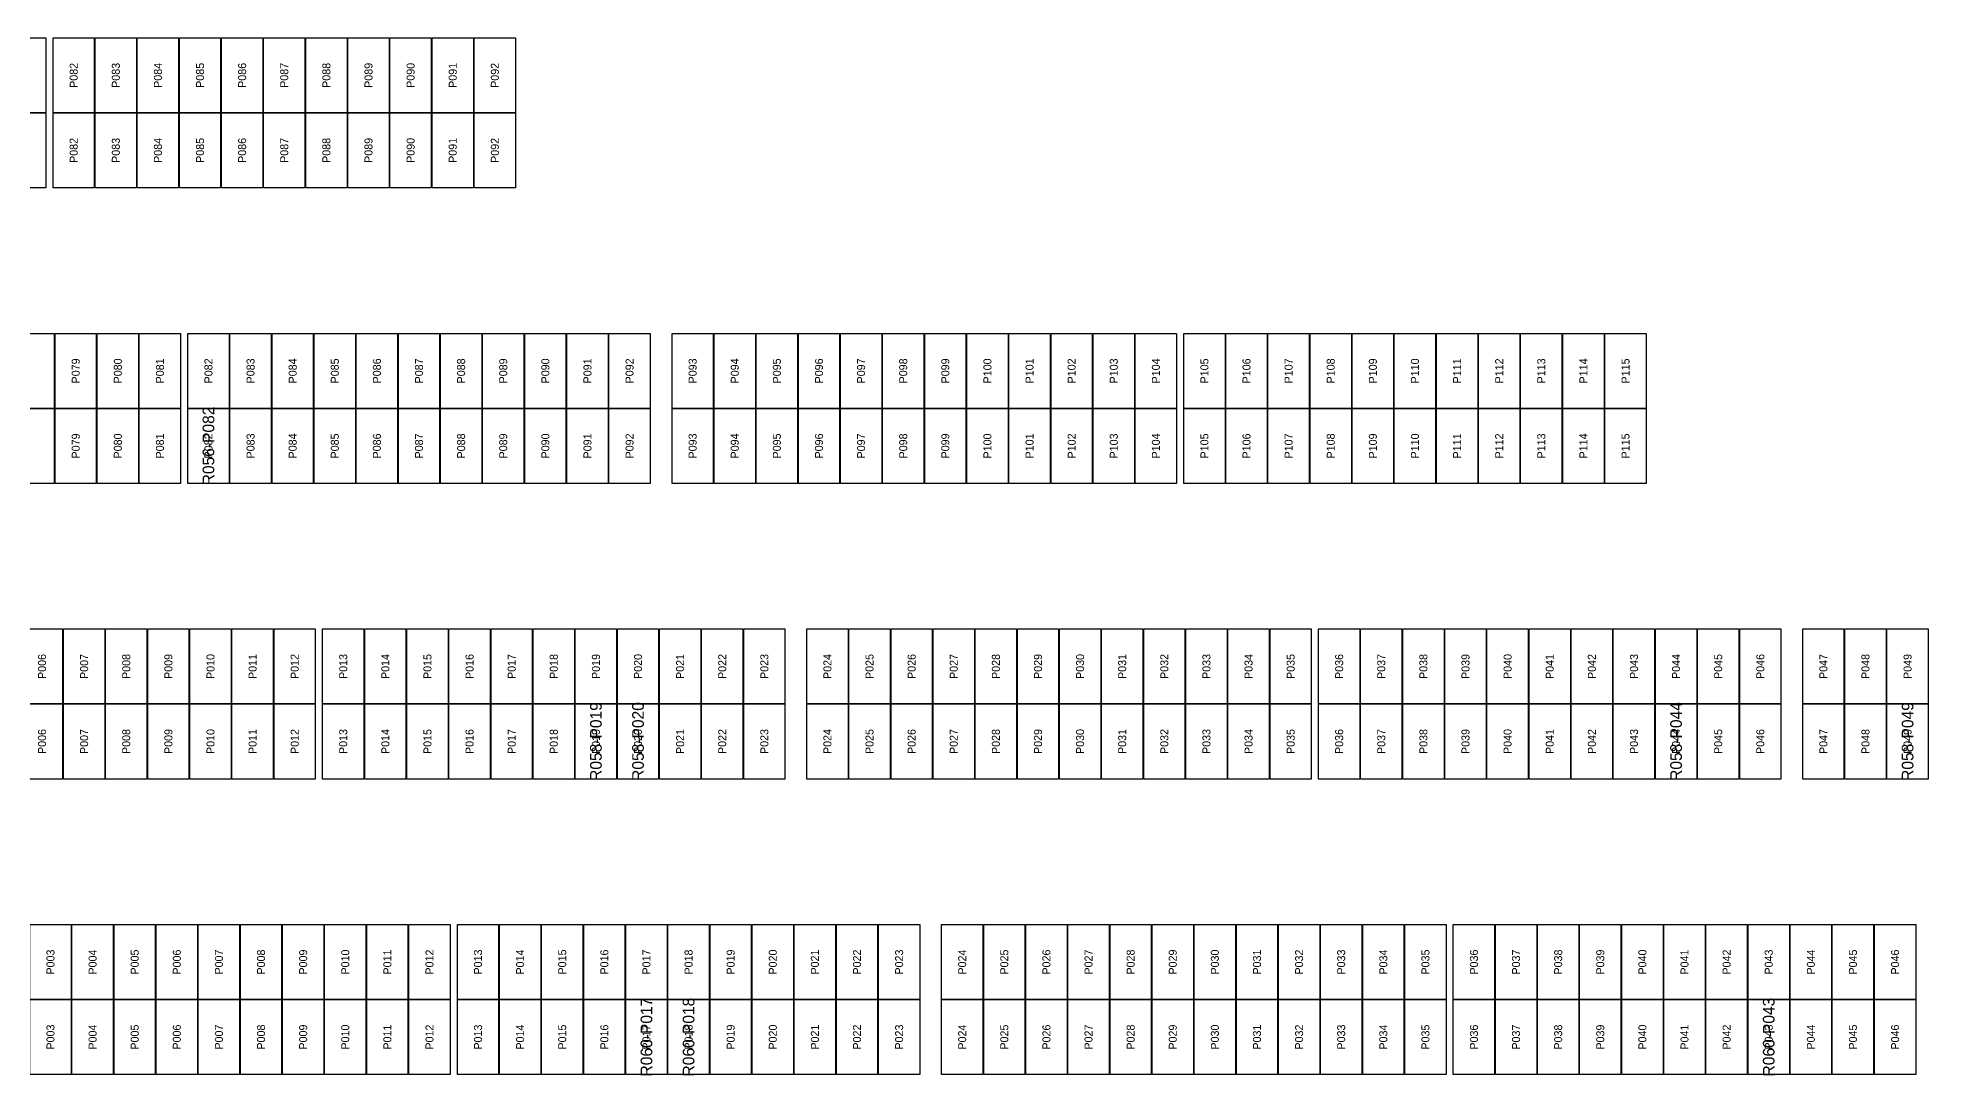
# Model space of a CAD drawing. Extents: x 296295 to 296770, y 651564 to 652121.
# Drawn here: x 296568.3 to 296620.3, y 651881 to 651909.5 of the extents above; entities that cross this region are included whole.
import ezdxf
from ezdxf.enums import TextEntityAlignment as Align

# ---------------------------------------------------------------- set-up
doc = ezdxf.new("R2010")
doc.units = 0

msp = doc.modelspace()

# ---------------------------------------------------------------- linework, layer by layer
at = {"layer": 'DEFECTIVE_PANELS'}
for points in [[(296572.447, 651899.346), (296573.581, 651899.346), (296573.581, 651897.283), (296572.447, 651897.283)], [(296583.101, 651891.22), (296584.235, 651891.22), (296584.235, 651889.157), (296583.101, 651889.157)], [(296584.259, 651891.22), (296585.393, 651891.22), (296585.393, 651889.157), (296584.259, 651889.157)], [(296612.803, 651891.22), (296613.937, 651891.22), (296613.937, 651889.157), (296612.803, 651889.157)], [(296619.169, 651891.22), (296620.303, 651891.22), (296620.303, 651889.157), (296619.169, 651889.157)], [(296584.491, 651883.094), (296585.625, 651883.094), (296585.625, 651881.031), (296584.491, 651881.031)], [(296585.649, 651883.094), (296586.783, 651883.094), (296586.783, 651881.031), (296585.649, 651881.031)], [(296615.351, 651883.094), (296616.485, 651883.094), (296616.485, 651881.031), (296615.351, 651881.031)]]:
    msp.add_lwpolyline(points, close=True, dxfattribs=at)
at = {"layer": 'PANELS_MASTER'}
for points in [[(296567.408, 651909.535), (296568.542, 651909.535), (296568.542, 651907.472), (296567.408, 651907.472)], [(296568.742, 651909.535), (296569.876, 651909.535), (296569.876, 651907.472), (296568.742, 651907.472)], [(296569.9, 651909.535), (296571.034, 651909.535), (296571.034, 651907.472), (296569.9, 651907.472)], [(296571.058, 651909.535), (296572.192, 651909.535), (296572.192, 651907.472), (296571.058, 651907.472)], [(296572.216, 651909.535), (296573.35, 651909.535), (296573.35, 651907.472), (296572.216, 651907.472)], [(296573.374, 651909.535), (296574.508, 651909.535), (296574.508, 651907.472), (296573.374, 651907.472)], [(296574.532, 651909.535), (296575.666, 651909.535), (296575.666, 651907.472), (296574.532, 651907.472)], [(296575.69, 651909.535), (296576.824, 651909.535), (296576.824, 651907.472), (296575.69, 651907.472)], [(296576.848, 651909.535), (296577.982, 651909.535), (296577.982, 651907.472), (296576.848, 651907.472)], [(296578.006, 651909.535), (296579.14, 651909.535), (296579.14, 651907.472), (296578.006, 651907.472)], [(296579.164, 651909.535), (296580.298, 651909.535), (296580.298, 651907.472), (296579.164, 651907.472)], [(296580.322, 651909.535), (296581.456, 651909.535), (296581.456, 651907.472), (296580.322, 651907.472)], [(296567.408, 651907.472), (296568.542, 651907.472), (296568.542, 651905.409), (296567.408, 651905.409)], [(296568.742, 651907.472), (296569.876, 651907.472), (296569.876, 651905.409), (296568.742, 651905.409)], [(296569.9, 651907.472), (296571.034, 651907.472), (296571.034, 651905.409), (296569.9, 651905.409)], [(296571.058, 651907.472), (296572.192, 651907.472), (296572.192, 651905.409), (296571.058, 651905.409)], [(296572.216, 651907.472), (296573.35, 651907.472), (296573.35, 651905.409), (296572.216, 651905.409)], [(296573.374, 651907.472), (296574.508, 651907.472), (296574.508, 651905.409), (296573.374, 651905.409)], [(296574.532, 651907.472), (296575.666, 651907.472), (296575.666, 651905.409), (296574.532, 651905.409)], [(296575.69, 651907.472), (296576.824, 651907.472), (296576.824, 651905.409), (296575.69, 651905.409)], [(296576.848, 651907.472), (296577.982, 651907.472), (296577.982, 651905.409), (296576.848, 651905.409)], [(296578.006, 651907.472), (296579.14, 651907.472), (296579.14, 651905.409), (296578.006, 651905.409)], [(296579.164, 651907.472), (296580.298, 651907.472), (296580.298, 651905.409), (296579.164, 651905.409)], [(296580.322, 651907.472), (296581.456, 651907.472), (296581.456, 651905.409), (296580.322, 651905.409)], [(296567.639, 651901.409), (296568.773, 651901.409), (296568.773, 651899.346), (296567.639, 651899.346)], [(296568.797, 651901.409), (296569.931, 651901.409), (296569.931, 651899.346), (296568.797, 651899.346)], [(296569.955, 651901.409), (296571.089, 651901.409), (296571.089, 651899.346), (296569.955, 651899.346)], [(296571.113, 651901.409), (296572.247, 651901.409), (296572.247, 651899.346), (296571.113, 651899.346)], [(296572.447, 651901.409), (296573.581, 651901.409), (296573.581, 651899.346), (296572.447, 651899.346)], [(296573.605, 651901.409), (296574.739, 651901.409), (296574.739, 651899.346), (296573.605, 651899.346)], [(296574.763, 651901.409), (296575.897, 651901.409), (296575.897, 651899.346), (296574.763, 651899.346)], [(296575.921, 651901.409), (296577.055, 651901.409), (296577.055, 651899.346), (296575.921, 651899.346)], [(296577.079, 651901.409), (296578.213, 651901.409), (296578.213, 651899.346), (296577.079, 651899.346)], [(296578.237, 651901.409), (296579.371, 651901.409), (296579.371, 651899.346), (296578.237, 651899.346)], [(296579.395, 651901.409), (296580.529, 651901.409), (296580.529, 651899.346), (296579.395, 651899.346)], [(296580.553, 651901.409), (296581.687, 651901.409), (296581.687, 651899.346), (296580.553, 651899.346)], [(296581.711, 651901.409), (296582.845, 651901.409), (296582.845, 651899.346), (296581.711, 651899.346)], [(296582.869, 651901.409), (296584.003, 651901.409), (296584.003, 651899.346), (296582.869, 651899.346)], [(296584.027, 651901.409), (296585.161, 651901.409), (296585.161, 651899.346), (296584.027, 651899.346)], [(296585.761, 651901.409), (296586.895, 651901.409), (296586.895, 651899.346), (296585.761, 651899.346)], [(296586.919, 651901.409), (296588.053, 651901.409), (296588.053, 651899.346), (296586.919, 651899.346)], [(296588.077, 651901.409), (296589.211, 651901.409), (296589.211, 651899.346), (296588.077, 651899.346)], [(296589.235, 651901.409), (296590.369, 651901.409), (296590.369, 651899.346), (296589.235, 651899.346)], [(296590.393, 651901.409), (296591.527, 651901.409), (296591.527, 651899.346), (296590.393, 651899.346)], [(296591.551, 651901.409), (296592.685, 651901.409), (296592.685, 651899.346), (296591.551, 651899.346)], [(296592.709, 651901.409), (296593.843, 651901.409), (296593.843, 651899.346), (296592.709, 651899.346)], [(296593.867, 651901.409), (296595.001, 651901.409), (296595.001, 651899.346), (296593.867, 651899.346)], [(296595.025, 651901.409), (296596.159, 651901.409), (296596.159, 651899.346), (296595.025, 651899.346)], [(296596.183, 651901.409), (296597.317, 651901.409), (296597.317, 651899.346), (296596.183, 651899.346)], [(296597.341, 651901.409), (296598.475, 651901.409), (296598.475, 651899.346), (296597.341, 651899.346)], [(296598.499, 651901.409), (296599.633, 651901.409), (296599.633, 651899.346), (296598.499, 651899.346)], [(296599.833, 651901.409), (296600.967, 651901.409), (296600.967, 651899.346), (296599.833, 651899.346)], [(296600.991, 651901.409), (296602.125, 651901.409), (296602.125, 651899.346), (296600.991, 651899.346)], [(296602.149, 651901.409), (296603.283, 651901.409), (296603.283, 651899.346), (296602.149, 651899.346)], [(296603.307, 651901.409), (296604.441, 651901.409), (296604.441, 651899.346), (296603.307, 651899.346)], [(296604.465, 651901.409), (296605.599, 651901.409), (296605.599, 651899.346), (296604.465, 651899.346)], [(296605.623, 651901.409), (296606.757, 651901.409), (296606.757, 651899.346), (296605.623, 651899.346)], [(296606.781, 651901.409), (296607.915, 651901.409), (296607.915, 651899.346), (296606.781, 651899.346)], [(296607.939, 651901.409), (296609.073, 651901.409), (296609.073, 651899.346), (296607.939, 651899.346)], [(296609.097, 651901.409), (296610.231, 651901.409), (296610.231, 651899.346), (296609.097, 651899.346)], [(296610.255, 651901.409), (296611.389, 651901.409), (296611.389, 651899.346), (296610.255, 651899.346)], [(296611.413, 651901.409), (296612.547, 651901.409), (296612.547, 651899.346), (296611.413, 651899.346)], [(296567.639, 651899.346), (296568.773, 651899.346), (296568.773, 651897.283), (296567.639, 651897.283)], [(296568.797, 651899.346), (296569.931, 651899.346), (296569.931, 651897.283), (296568.797, 651897.283)], [(296569.955, 651899.346), (296571.089, 651899.346), (296571.089, 651897.283), (296569.955, 651897.283)], [(296571.113, 651899.346), (296572.247, 651899.346), (296572.247, 651897.283), (296571.113, 651897.283)], [(296573.605, 651899.346), (296574.739, 651899.346), (296574.739, 651897.283), (296573.605, 651897.283)], [(296574.763, 651899.346), (296575.897, 651899.346), (296575.897, 651897.283), (296574.763, 651897.283)], [(296575.921, 651899.346), (296577.055, 651899.346), (296577.055, 651897.283), (296575.921, 651897.283)], [(296577.079, 651899.346), (296578.213, 651899.346), (296578.213, 651897.283), (296577.079, 651897.283)], [(296578.237, 651899.346), (296579.371, 651899.346), (296579.371, 651897.283), (296578.237, 651897.283)], [(296579.395, 651899.346), (296580.529, 651899.346), (296580.529, 651897.283), (296579.395, 651897.283)], [(296580.553, 651899.346), (296581.687, 651899.346), (296581.687, 651897.283), (296580.553, 651897.283)], [(296581.711, 651899.346), (296582.845, 651899.346), (296582.845, 651897.283), (296581.711, 651897.283)], [(296582.869, 651899.346), (296584.003, 651899.346), (296584.003, 651897.283), (296582.869, 651897.283)], [(296584.027, 651899.346), (296585.161, 651899.346), (296585.161, 651897.283), (296584.027, 651897.283)], [(296585.761, 651899.346), (296586.895, 651899.346), (296586.895, 651897.283), (296585.761, 651897.283)], [(296586.919, 651899.346), (296588.053, 651899.346), (296588.053, 651897.283), (296586.919, 651897.283)], [(296588.077, 651899.346), (296589.211, 651899.346), (296589.211, 651897.283), (296588.077, 651897.283)], [(296589.235, 651899.346), (296590.369, 651899.346), (296590.369, 651897.283), (296589.235, 651897.283)], [(296590.393, 651899.346), (296591.527, 651899.346), (296591.527, 651897.283), (296590.393, 651897.283)], [(296591.551, 651899.346), (296592.685, 651899.346), (296592.685, 651897.283), (296591.551, 651897.283)], [(296592.709, 651899.346), (296593.843, 651899.346), (296593.843, 651897.283), (296592.709, 651897.283)], [(296593.867, 651899.346), (296595.001, 651899.346), (296595.001, 651897.283), (296593.867, 651897.283)], [(296595.025, 651899.346), (296596.159, 651899.346), (296596.159, 651897.283), (296595.025, 651897.283)], [(296596.183, 651899.346), (296597.317, 651899.346), (296597.317, 651897.283), (296596.183, 651897.283)], [(296597.341, 651899.346), (296598.475, 651899.346), (296598.475, 651897.283), (296597.341, 651897.283)], [(296598.499, 651899.346), (296599.633, 651899.346), (296599.633, 651897.283), (296598.499, 651897.283)], [(296599.833, 651899.346), (296600.967, 651899.346), (296600.967, 651897.283), (296599.833, 651897.283)], [(296600.991, 651899.346), (296602.125, 651899.346), (296602.125, 651897.283), (296600.991, 651897.283)], [(296602.149, 651899.346), (296603.283, 651899.346), (296603.283, 651897.283), (296602.149, 651897.283)], [(296603.307, 651899.346), (296604.441, 651899.346), (296604.441, 651897.283), (296603.307, 651897.283)], [(296604.465, 651899.346), (296605.599, 651899.346), (296605.599, 651897.283), (296604.465, 651897.283)], [(296605.623, 651899.346), (296606.757, 651899.346), (296606.757, 651897.283), (296605.623, 651897.283)], [(296606.781, 651899.346), (296607.915, 651899.346), (296607.915, 651897.283), (296606.781, 651897.283)], [(296607.939, 651899.346), (296609.073, 651899.346), (296609.073, 651897.283), (296607.939, 651897.283)], [(296609.097, 651899.346), (296610.231, 651899.346), (296610.231, 651897.283), (296609.097, 651897.283)], [(296610.255, 651899.346), (296611.389, 651899.346), (296611.389, 651897.283), (296610.255, 651897.283)], [(296611.413, 651899.346), (296612.547, 651899.346), (296612.547, 651897.283), (296611.413, 651897.283)], [(296567.871, 651893.283), (296569.005, 651893.283), (296569.005, 651891.22), (296567.871, 651891.22)], [(296569.029, 651893.283), (296570.163, 651893.283), (296570.163, 651891.22), (296569.029, 651891.22)], [(296570.187, 651893.283), (296571.321, 651893.283), (296571.321, 651891.22), (296570.187, 651891.22)], [(296571.345, 651893.283), (296572.479, 651893.283), (296572.479, 651891.22), (296571.345, 651891.22)], [(296572.503, 651893.283), (296573.637, 651893.283), (296573.637, 651891.22), (296572.503, 651891.22)], [(296573.661, 651893.283), (296574.795, 651893.283), (296574.795, 651891.22), (296573.661, 651891.22)], [(296574.819, 651893.283), (296575.953, 651893.283), (296575.953, 651891.22), (296574.819, 651891.22)], [(296576.153, 651893.283), (296577.287, 651893.283), (296577.287, 651891.22), (296576.153, 651891.22)], [(296577.311, 651893.283), (296578.445, 651893.283), (296578.445, 651891.22), (296577.311, 651891.22)], [(296578.469, 651893.283), (296579.603, 651893.283), (296579.603, 651891.22), (296578.469, 651891.22)], [(296579.627, 651893.283), (296580.761, 651893.283), (296580.761, 651891.22), (296579.627, 651891.22)], [(296580.785, 651893.283), (296581.919, 651893.283), (296581.919, 651891.22), (296580.785, 651891.22)], [(296581.943, 651893.283), (296583.077, 651893.283), (296583.077, 651891.22), (296581.943, 651891.22)], [(296583.101, 651893.283), (296584.235, 651893.283), (296584.235, 651891.22), (296583.101, 651891.22)], [(296584.259, 651893.283), (296585.393, 651893.283), (296585.393, 651891.22), (296584.259, 651891.22)], [(296585.417, 651893.283), (296586.551, 651893.283), (296586.551, 651891.22), (296585.417, 651891.22)], [(296586.575, 651893.283), (296587.709, 651893.283), (296587.709, 651891.22), (296586.575, 651891.22)], [(296587.733, 651893.283), (296588.867, 651893.283), (296588.867, 651891.22), (296587.733, 651891.22)], [(296589.467, 651893.283), (296590.601, 651893.283), (296590.601, 651891.22), (296589.467, 651891.22)], [(296590.625, 651893.283), (296591.759, 651893.283), (296591.759, 651891.22), (296590.625, 651891.22)], [(296591.783, 651893.283), (296592.917, 651893.283), (296592.917, 651891.22), (296591.783, 651891.22)], [(296592.941, 651893.283), (296594.075, 651893.283), (296594.075, 651891.22), (296592.941, 651891.22)], [(296594.099, 651893.283), (296595.233, 651893.283), (296595.233, 651891.22), (296594.099, 651891.22)], [(296595.257, 651893.283), (296596.391, 651893.283), (296596.391, 651891.22), (296595.257, 651891.22)], [(296596.415, 651893.283), (296597.549, 651893.283), (296597.549, 651891.22), (296596.415, 651891.22)], [(296597.573, 651893.283), (296598.707, 651893.283), (296598.707, 651891.22), (296597.573, 651891.22)], [(296598.731, 651893.283), (296599.865, 651893.283), (296599.865, 651891.22), (296598.731, 651891.22)], [(296599.889, 651893.283), (296601.023, 651893.283), (296601.023, 651891.22), (296599.889, 651891.22)], [(296601.047, 651893.283), (296602.181, 651893.283), (296602.181, 651891.22), (296601.047, 651891.22)], [(296602.205, 651893.283), (296603.339, 651893.283), (296603.339, 651891.22), (296602.205, 651891.22)], [(296603.539, 651893.283), (296604.673, 651893.283), (296604.673, 651891.22), (296603.539, 651891.22)], [(296604.697, 651893.283), (296605.831, 651893.283), (296605.831, 651891.22), (296604.697, 651891.22)], [(296605.855, 651893.283), (296606.989, 651893.283), (296606.989, 651891.22), (296605.855, 651891.22)], [(296607.013, 651893.283), (296608.147, 651893.283), (296608.147, 651891.22), (296607.013, 651891.22)], [(296608.171, 651893.283), (296609.305, 651893.283), (296609.305, 651891.22), (296608.171, 651891.22)], [(296609.329, 651893.283), (296610.463, 651893.283), (296610.463, 651891.22), (296609.329, 651891.22)], [(296610.487, 651893.283), (296611.621, 651893.283), (296611.621, 651891.22), (296610.487, 651891.22)], [(296611.645, 651893.283), (296612.779, 651893.283), (296612.779, 651891.22), (296611.645, 651891.22)], [(296612.803, 651893.283), (296613.937, 651893.283), (296613.937, 651891.22), (296612.803, 651891.22)], [(296613.961, 651893.283), (296615.095, 651893.283), (296615.095, 651891.22), (296613.961, 651891.22)], [(296615.119, 651893.283), (296616.253, 651893.283), (296616.253, 651891.22), (296615.119, 651891.22)], [(296616.853, 651893.283), (296617.987, 651893.283), (296617.987, 651891.22), (296616.853, 651891.22)], [(296618.011, 651893.283), (296619.145, 651893.283), (296619.145, 651891.22), (296618.011, 651891.22)], [(296619.169, 651893.283), (296620.303, 651893.283), (296620.303, 651891.22), (296619.169, 651891.22)], [(296567.871, 651891.22), (296569.005, 651891.22), (296569.005, 651889.157), (296567.871, 651889.157)], [(296569.029, 651891.22), (296570.163, 651891.22), (296570.163, 651889.157), (296569.029, 651889.157)], [(296570.187, 651891.22), (296571.321, 651891.22), (296571.321, 651889.157), (296570.187, 651889.157)], [(296571.345, 651891.22), (296572.479, 651891.22), (296572.479, 651889.157), (296571.345, 651889.157)], [(296572.503, 651891.22), (296573.637, 651891.22), (296573.637, 651889.157), (296572.503, 651889.157)], [(296573.661, 651891.22), (296574.795, 651891.22), (296574.795, 651889.157), (296573.661, 651889.157)], [(296574.819, 651891.22), (296575.953, 651891.22), (296575.953, 651889.157), (296574.819, 651889.157)], [(296576.153, 651891.22), (296577.287, 651891.22), (296577.287, 651889.157), (296576.153, 651889.157)], [(296577.311, 651891.22), (296578.445, 651891.22), (296578.445, 651889.157), (296577.311, 651889.157)], [(296578.469, 651891.22), (296579.603, 651891.22), (296579.603, 651889.157), (296578.469, 651889.157)], [(296579.627, 651891.22), (296580.761, 651891.22), (296580.761, 651889.157), (296579.627, 651889.157)], [(296580.785, 651891.22), (296581.919, 651891.22), (296581.919, 651889.157), (296580.785, 651889.157)], [(296581.943, 651891.22), (296583.077, 651891.22), (296583.077, 651889.157), (296581.943, 651889.157)], [(296585.417, 651891.22), (296586.551, 651891.22), (296586.551, 651889.157), (296585.417, 651889.157)], [(296586.575, 651891.22), (296587.709, 651891.22), (296587.709, 651889.157), (296586.575, 651889.157)], [(296587.733, 651891.22), (296588.867, 651891.22), (296588.867, 651889.157), (296587.733, 651889.157)], [(296589.467, 651891.22), (296590.601, 651891.22), (296590.601, 651889.157), (296589.467, 651889.157)], [(296590.625, 651891.22), (296591.759, 651891.22), (296591.759, 651889.157), (296590.625, 651889.157)], [(296591.783, 651891.22), (296592.917, 651891.22), (296592.917, 651889.157), (296591.783, 651889.157)], [(296592.941, 651891.22), (296594.075, 651891.22), (296594.075, 651889.157), (296592.941, 651889.157)], [(296594.099, 651891.22), (296595.233, 651891.22), (296595.233, 651889.157), (296594.099, 651889.157)], [(296595.257, 651891.22), (296596.391, 651891.22), (296596.391, 651889.157), (296595.257, 651889.157)], [(296596.415, 651891.22), (296597.549, 651891.22), (296597.549, 651889.157), (296596.415, 651889.157)], [(296597.573, 651891.22), (296598.707, 651891.22), (296598.707, 651889.157), (296597.573, 651889.157)], [(296598.731, 651891.22), (296599.865, 651891.22), (296599.865, 651889.157), (296598.731, 651889.157)], [(296599.889, 651891.22), (296601.023, 651891.22), (296601.023, 651889.157), (296599.889, 651889.157)], [(296601.047, 651891.22), (296602.181, 651891.22), (296602.181, 651889.157), (296601.047, 651889.157)], [(296602.205, 651891.22), (296603.339, 651891.22), (296603.339, 651889.157), (296602.205, 651889.157)], [(296603.539, 651891.22), (296604.673, 651891.22), (296604.673, 651889.157), (296603.539, 651889.157)], [(296604.697, 651891.22), (296605.831, 651891.22), (296605.831, 651889.157), (296604.697, 651889.157)], [(296605.855, 651891.22), (296606.989, 651891.22), (296606.989, 651889.157), (296605.855, 651889.157)], [(296607.013, 651891.22), (296608.147, 651891.22), (296608.147, 651889.157), (296607.013, 651889.157)], [(296608.171, 651891.22), (296609.305, 651891.22), (296609.305, 651889.157), (296608.171, 651889.157)], [(296609.329, 651891.22), (296610.463, 651891.22), (296610.463, 651889.157), (296609.329, 651889.157)], [(296610.487, 651891.22), (296611.621, 651891.22), (296611.621, 651889.157), (296610.487, 651889.157)], [(296611.645, 651891.22), (296612.779, 651891.22), (296612.779, 651889.157), (296611.645, 651889.157)], [(296613.961, 651891.22), (296615.095, 651891.22), (296615.095, 651889.157), (296613.961, 651889.157)], [(296615.119, 651891.22), (296616.253, 651891.22), (296616.253, 651889.157), (296615.119, 651889.157)], [(296616.853, 651891.22), (296617.987, 651891.22), (296617.987, 651889.157), (296616.853, 651889.157)], [(296618.011, 651891.22), (296619.145, 651891.22), (296619.145, 651889.157), (296618.011, 651889.157)], [(296568.103, 651885.157), (296569.237, 651885.157), (296569.237, 651883.094), (296568.103, 651883.094)], [(296569.261, 651885.157), (296570.395, 651885.157), (296570.395, 651883.094), (296569.261, 651883.094)], [(296570.419, 651885.157), (296571.553, 651885.157), (296571.553, 651883.094), (296570.419, 651883.094)], [(296571.577, 651885.157), (296572.711, 651885.157), (296572.711, 651883.094), (296571.577, 651883.094)], [(296572.735, 651885.157), (296573.869, 651885.157), (296573.869, 651883.094), (296572.735, 651883.094)], [(296573.893, 651885.157), (296575.027, 651885.157), (296575.027, 651883.094), (296573.893, 651883.094)], [(296575.051, 651885.157), (296576.185, 651885.157), (296576.185, 651883.094), (296575.051, 651883.094)], [(296576.209, 651885.157), (296577.343, 651885.157), (296577.343, 651883.094), (296576.209, 651883.094)], [(296577.367, 651885.157), (296578.501, 651885.157), (296578.501, 651883.094), (296577.367, 651883.094)], [(296578.525, 651885.157), (296579.659, 651885.157), (296579.659, 651883.094), (296578.525, 651883.094)], [(296579.859, 651885.157), (296580.993, 651885.157), (296580.993, 651883.094), (296579.859, 651883.094)], [(296581.017, 651885.157), (296582.151, 651885.157), (296582.151, 651883.094), (296581.017, 651883.094)], [(296582.175, 651885.157), (296583.309, 651885.157), (296583.309, 651883.094), (296582.175, 651883.094)], [(296583.333, 651885.157), (296584.467, 651885.157), (296584.467, 651883.094), (296583.333, 651883.094)], [(296584.491, 651885.157), (296585.625, 651885.157), (296585.625, 651883.094), (296584.491, 651883.094)], [(296585.649, 651885.157), (296586.783, 651885.157), (296586.783, 651883.094), (296585.649, 651883.094)], [(296586.807, 651885.157), (296587.941, 651885.157), (296587.941, 651883.094), (296586.807, 651883.094)], [(296587.965, 651885.157), (296589.099, 651885.157), (296589.099, 651883.094), (296587.965, 651883.094)], [(296589.123, 651885.157), (296590.257, 651885.157), (296590.257, 651883.094), (296589.123, 651883.094)], [(296590.281, 651885.157), (296591.415, 651885.157), (296591.415, 651883.094), (296590.281, 651883.094)], [(296591.439, 651885.157), (296592.573, 651885.157), (296592.573, 651883.094), (296591.439, 651883.094)], [(296593.173, 651885.157), (296594.307, 651885.157), (296594.307, 651883.094), (296593.173, 651883.094)], [(296594.331, 651885.157), (296595.465, 651885.157), (296595.465, 651883.094), (296594.331, 651883.094)], [(296595.489, 651885.157), (296596.623, 651885.157), (296596.623, 651883.094), (296595.489, 651883.094)], [(296596.647, 651885.157), (296597.781, 651885.157), (296597.781, 651883.094), (296596.647, 651883.094)], [(296597.805, 651885.157), (296598.939, 651885.157), (296598.939, 651883.094), (296597.805, 651883.094)], [(296598.963, 651885.157), (296600.097, 651885.157), (296600.097, 651883.094), (296598.963, 651883.094)], [(296600.121, 651885.157), (296601.255, 651885.157), (296601.255, 651883.094), (296600.121, 651883.094)], [(296601.279, 651885.157), (296602.413, 651885.157), (296602.413, 651883.094), (296601.279, 651883.094)], [(296602.437, 651885.157), (296603.571, 651885.157), (296603.571, 651883.094), (296602.437, 651883.094)], [(296603.595, 651885.157), (296604.729, 651885.157), (296604.729, 651883.094), (296603.595, 651883.094)], [(296604.753, 651885.157), (296605.887, 651885.157), (296605.887, 651883.094), (296604.753, 651883.094)], [(296605.911, 651885.157), (296607.045, 651885.157), (296607.045, 651883.094), (296605.911, 651883.094)], [(296607.245, 651885.157), (296608.379, 651885.157), (296608.379, 651883.094), (296607.245, 651883.094)], [(296608.403, 651885.157), (296609.537, 651885.157), (296609.537, 651883.094), (296608.403, 651883.094)], [(296609.561, 651885.157), (296610.695, 651885.157), (296610.695, 651883.094), (296609.561, 651883.094)], [(296610.719, 651885.157), (296611.853, 651885.157), (296611.853, 651883.094), (296610.719, 651883.094)], [(296611.877, 651885.157), (296613.011, 651885.157), (296613.011, 651883.094), (296611.877, 651883.094)], [(296613.035, 651885.157), (296614.169, 651885.157), (296614.169, 651883.094), (296613.035, 651883.094)], [(296614.193, 651885.157), (296615.327, 651885.157), (296615.327, 651883.094), (296614.193, 651883.094)], [(296615.351, 651885.157), (296616.485, 651885.157), (296616.485, 651883.094), (296615.351, 651883.094)], [(296616.509, 651885.157), (296617.643, 651885.157), (296617.643, 651883.094), (296616.509, 651883.094)], [(296617.667, 651885.157), (296618.801, 651885.157), (296618.801, 651883.094), (296617.667, 651883.094)], [(296618.825, 651885.157), (296619.959, 651885.157), (296619.959, 651883.094), (296618.825, 651883.094)], [(296568.103, 651883.094), (296569.237, 651883.094), (296569.237, 651881.031), (296568.103, 651881.031)], [(296569.261, 651883.094), (296570.395, 651883.094), (296570.395, 651881.031), (296569.261, 651881.031)], [(296570.419, 651883.094), (296571.553, 651883.094), (296571.553, 651881.031), (296570.419, 651881.031)], [(296571.577, 651883.094), (296572.711, 651883.094), (296572.711, 651881.031), (296571.577, 651881.031)], [(296572.735, 651883.094), (296573.869, 651883.094), (296573.869, 651881.031), (296572.735, 651881.031)], [(296573.893, 651883.094), (296575.027, 651883.094), (296575.027, 651881.031), (296573.893, 651881.031)], [(296575.051, 651883.094), (296576.185, 651883.094), (296576.185, 651881.031), (296575.051, 651881.031)], [(296576.209, 651883.094), (296577.343, 651883.094), (296577.343, 651881.031), (296576.209, 651881.031)], [(296577.367, 651883.094), (296578.501, 651883.094), (296578.501, 651881.031), (296577.367, 651881.031)], [(296578.525, 651883.094), (296579.659, 651883.094), (296579.659, 651881.031), (296578.525, 651881.031)], [(296579.859, 651883.094), (296580.993, 651883.094), (296580.993, 651881.031), (296579.859, 651881.031)], [(296581.017, 651883.094), (296582.151, 651883.094), (296582.151, 651881.031), (296581.017, 651881.031)], [(296582.175, 651883.094), (296583.309, 651883.094), (296583.309, 651881.031), (296582.175, 651881.031)], [(296583.333, 651883.094), (296584.467, 651883.094), (296584.467, 651881.031), (296583.333, 651881.031)], [(296586.807, 651883.094), (296587.941, 651883.094), (296587.941, 651881.031), (296586.807, 651881.031)], [(296587.965, 651883.094), (296589.099, 651883.094), (296589.099, 651881.031), (296587.965, 651881.031)], [(296589.123, 651883.094), (296590.257, 651883.094), (296590.257, 651881.031), (296589.123, 651881.031)], [(296590.281, 651883.094), (296591.415, 651883.094), (296591.415, 651881.031), (296590.281, 651881.031)], [(296591.439, 651883.094), (296592.573, 651883.094), (296592.573, 651881.031), (296591.439, 651881.031)], [(296593.173, 651883.094), (296594.307, 651883.094), (296594.307, 651881.031), (296593.173, 651881.031)], [(296594.331, 651883.094), (296595.465, 651883.094), (296595.465, 651881.031), (296594.331, 651881.031)], [(296595.489, 651883.094), (296596.623, 651883.094), (296596.623, 651881.031), (296595.489, 651881.031)], [(296596.647, 651883.094), (296597.781, 651883.094), (296597.781, 651881.031), (296596.647, 651881.031)], [(296597.805, 651883.094), (296598.939, 651883.094), (296598.939, 651881.031), (296597.805, 651881.031)], [(296598.963, 651883.094), (296600.097, 651883.094), (296600.097, 651881.031), (296598.963, 651881.031)], [(296600.121, 651883.094), (296601.255, 651883.094), (296601.255, 651881.031), (296600.121, 651881.031)], [(296601.279, 651883.094), (296602.413, 651883.094), (296602.413, 651881.031), (296601.279, 651881.031)], [(296602.437, 651883.094), (296603.571, 651883.094), (296603.571, 651881.031), (296602.437, 651881.031)], [(296603.595, 651883.094), (296604.729, 651883.094), (296604.729, 651881.031), (296603.595, 651881.031)], [(296604.753, 651883.094), (296605.887, 651883.094), (296605.887, 651881.031), (296604.753, 651881.031)], [(296605.911, 651883.094), (296607.045, 651883.094), (296607.045, 651881.031), (296605.911, 651881.031)], [(296607.245, 651883.094), (296608.379, 651883.094), (296608.379, 651881.031), (296607.245, 651881.031)], [(296608.403, 651883.094), (296609.537, 651883.094), (296609.537, 651881.031), (296608.403, 651881.031)], [(296609.561, 651883.094), (296610.695, 651883.094), (296610.695, 651881.031), (296609.561, 651881.031)], [(296610.719, 651883.094), (296611.853, 651883.094), (296611.853, 651881.031), (296610.719, 651881.031)], [(296611.877, 651883.094), (296613.011, 651883.094), (296613.011, 651881.031), (296611.877, 651881.031)], [(296613.035, 651883.094), (296614.169, 651883.094), (296614.169, 651881.031), (296613.035, 651881.031)], [(296614.193, 651883.094), (296615.327, 651883.094), (296615.327, 651881.031), (296614.193, 651881.031)], [(296616.509, 651883.094), (296617.643, 651883.094), (296617.643, 651881.031), (296616.509, 651881.031)], [(296617.667, 651883.094), (296618.801, 651883.094), (296618.801, 651881.031), (296617.667, 651881.031)], [(296618.825, 651883.094), (296619.959, 651883.094), (296619.959, 651881.031), (296618.825, 651881.031)]]:
    msp.add_lwpolyline(points, close=True, dxfattribs=at)

# ---------------------------------------------------------------- texts
at = {"layer": 'DEFECT_LABELS'}
for s, p in [('R056-P082', (296573.014, 651898.314)), ('R058-P019', (296583.668, 651890.188)), ('R058-P020', (296584.826, 651890.188)), ('R058-P044', (296613.37, 651890.188)), ('R058-P049', (296619.736, 651890.188)), ('R060-P017', (296585.058, 651882.062)), ('R060-P018', (296586.216, 651882.062)), ('R060-P043', (296615.918, 651882.062))]:
    msp.add_text(s, height=0.32, rotation=90, dxfattribs=at).set_placement(p, align=Align.MIDDLE_CENTER)
at = {"layer": 'PANEL_POSITION'}
for s, p in [('P082', (296569.309, 651908.503)), ('P083', (296570.467, 651908.503)), ('P084', (296571.625, 651908.503)), ('P085', (296572.783, 651908.503)), ('P086', (296573.941, 651908.503)), ('P087', (296575.099, 651908.503)), ('P088', (296576.257, 651908.503)), ('P089', (296577.415, 651908.503)), ('P090', (296578.573, 651908.503)), ('P091', (296579.731, 651908.503)), ('P092', (296580.889, 651908.503)), ('P082', (296569.309, 651906.44)), ('P083', (296570.467, 651906.44)), ('P084', (296571.625, 651906.44)), ('P085', (296572.783, 651906.44)), ('P086', (296573.941, 651906.44)), ('P087', (296575.099, 651906.44)), ('P088', (296576.257, 651906.44)), ('P089', (296577.415, 651906.44)), ('P090', (296578.573, 651906.44)), ('P091', (296579.731, 651906.44)), ('P092', (296580.889, 651906.44)), ('P079', (296569.364, 651900.377)), ('P080', (296570.522, 651900.377)), ('P081', (296571.68, 651900.377)), ('P082', (296573.014, 651900.377)), ('P083', (296574.172, 651900.377)), ('P084', (296575.33, 651900.377)), ('P085', (296576.488, 651900.377)), ('P086', (296577.646, 651900.377)), ('P087', (296578.804, 651900.377)), ('P088', (296579.962, 651900.377)), ('P089', (296581.12, 651900.377)), ('P090', (296582.278, 651900.377)), ('P091', (296583.436, 651900.377)), ('P092', (296584.594, 651900.377)), ('P093', (296586.328, 651900.377)), ('P094', (296587.486, 651900.377)), ('P095', (296588.644, 651900.377)), ('P096', (296589.802, 651900.377)), ('P097', (296590.96, 651900.377)), ('P098', (296592.118, 651900.377)), ('P099', (296593.276, 651900.377)), ('P100', (296594.434, 651900.377)), ('P101', (296595.592, 651900.377)), ('P102', (296596.75, 651900.377)), ('P103', (296597.908, 651900.377)), ('P104', (296599.066, 651900.377)), ('P105', (296600.4, 651900.377)), ('P106', (296601.558, 651900.377)), ('P107', (296602.716, 651900.377)), ('P108', (296603.874, 651900.377)), ('P109', (296605.032, 651900.377)), ('P110', (296606.19, 651900.377)), ('P111', (296607.348, 651900.377)), ('P112', (296608.506, 651900.377)), ('P113', (296609.664, 651900.377)), ('P114', (296610.822, 651900.377)), ('P115', (296611.98, 651900.377)), ('P079', (296569.364, 651898.314)), ('P080', (296570.522, 651898.314)), ('P081', (296571.68, 651898.314)), ('P082', (296573.014, 651898.314)), ('P083', (296574.172, 651898.314)), ('P084', (296575.33, 651898.314)), ('P085', (296576.488, 651898.314)), ('P086', (296577.646, 651898.314)), ('P087', (296578.804, 651898.314)), ('P088', (296579.962, 651898.314)), ('P089', (296581.12, 651898.314)), ('P090', (296582.278, 651898.314)), ('P091', (296583.436, 651898.314)), ('P092', (296584.594, 651898.314)), ('P093', (296586.328, 651898.314)), ('P094', (296587.486, 651898.314)), ('P095', (296588.644, 651898.314)), ('P096', (296589.802, 651898.314)), ('P097', (296590.96, 651898.314)), ('P098', (296592.118, 651898.314)), ('P099', (296593.276, 651898.314)), ('P100', (296594.434, 651898.314)), ('P101', (296595.592, 651898.314)), ('P102', (296596.75, 651898.314)), ('P103', (296597.908, 651898.314)), ('P104', (296599.066, 651898.314)), ('P105', (296600.4, 651898.314)), ('P106', (296601.558, 651898.314)), ('P107', (296602.716, 651898.314)), ('P108', (296603.874, 651898.314)), ('P109', (296605.032, 651898.314)), ('P110', (296606.19, 651898.314)), ('P111', (296607.348, 651898.314)), ('P112', (296608.506, 651898.314)), ('P113', (296609.664, 651898.314)), ('P114', (296610.822, 651898.314)), ('P115', (296611.98, 651898.314)), ('P006', (296568.438, 651892.251)), ('P007', (296569.596, 651892.251)), ('P008', (296570.754, 651892.251)), ('P009', (296571.912, 651892.251)), ('P010', (296573.07, 651892.251)), ('P011', (296574.228, 651892.251)), ('P012', (296575.386, 651892.251)), ('P013', (296576.72, 651892.251)), ('P014', (296577.878, 651892.251)), ('P015', (296579.036, 651892.251)), ('P016', (296580.194, 651892.251)), ('P017', (296581.352, 651892.251)), ('P018', (296582.51, 651892.251)), ('P019', (296583.668, 651892.251)), ('P020', (296584.826, 651892.251)), ('P021', (296585.984, 651892.251)), ('P022', (296587.142, 651892.251)), ('P023', (296588.3, 651892.251)), ('P024', (296590.034, 651892.251)), ('P025', (296591.192, 651892.251)), ('P026', (296592.35, 651892.251)), ('P027', (296593.508, 651892.251)), ('P028', (296594.666, 651892.251)), ('P029', (296595.824, 651892.251)), ('P030', (296596.982, 651892.251)), ('P031', (296598.14, 651892.251)), ('P032', (296599.298, 651892.251)), ('P033', (296600.456, 651892.251)), ('P034', (296601.614, 651892.251)), ('P035', (296602.772, 651892.251)), ('P036', (296604.106, 651892.251)), ('P037', (296605.264, 651892.251)), ('P038', (296606.422, 651892.251)), ('P039', (296607.58, 651892.251)), ('P040', (296608.738, 651892.251)), ('P041', (296609.896, 651892.251)), ('P042', (296611.054, 651892.251)), ('P043', (296612.212, 651892.251)), ('P044', (296613.37, 651892.251)), ('P045', (296614.528, 651892.251)), ('P046', (296615.686, 651892.251)), ('P047', (296617.42, 651892.251)), ('P048', (296618.578, 651892.251)), ('P049', (296619.736, 651892.251)), ('P006', (296568.438, 651890.188)), ('P007', (296569.596, 651890.188)), ('P008', (296570.754, 651890.188)), ('P009', (296571.912, 651890.188)), ('P010', (296573.07, 651890.188)), ('P011', (296574.228, 651890.188)), ('P012', (296575.386, 651890.188)), ('P013', (296576.72, 651890.188)), ('P014', (296577.878, 651890.188)), ('P015', (296579.036, 651890.188)), ('P016', (296580.194, 651890.188)), ('P017', (296581.352, 651890.188)), ('P018', (296582.51, 651890.188)), ('P019', (296583.668, 651890.188)), ('P020', (296584.826, 651890.188)), ('P021', (296585.984, 651890.188)), ('P022', (296587.142, 651890.188)), ('P023', (296588.3, 651890.188)), ('P024', (296590.034, 651890.188)), ('P025', (296591.192, 651890.188)), ('P026', (296592.35, 651890.188)), ('P027', (296593.508, 651890.188)), ('P028', (296594.666, 651890.188)), ('P029', (296595.824, 651890.188)), ('P030', (296596.982, 651890.188)), ('P031', (296598.14, 651890.188)), ('P032', (296599.298, 651890.188)), ('P033', (296600.456, 651890.188)), ('P034', (296601.614, 651890.188)), ('P035', (296602.772, 651890.188)), ('P036', (296604.106, 651890.188)), ('P037', (296605.264, 651890.188)), ('P038', (296606.422, 651890.188)), ('P039', (296607.58, 651890.188)), ('P040', (296608.738, 651890.188)), ('P041', (296609.896, 651890.188)), ('P042', (296611.054, 651890.188)), ('P043', (296612.212, 651890.188)), ('P044', (296613.37, 651890.188)), ('P045', (296614.528, 651890.188)), ('P046', (296615.686, 651890.188)), ('P047', (296617.42, 651890.188)), ('P048', (296618.578, 651890.188)), ('P049', (296619.736, 651890.188)), ('P003', (296568.67, 651884.125)), ('P004', (296569.828, 651884.125)), ('P005', (296570.986, 651884.125)), ('P006', (296572.144, 651884.125)), ('P007', (296573.302, 651884.125)), ('P008', (296574.46, 651884.125)), ('P009', (296575.618, 651884.125)), ('P010', (296576.776, 651884.125)), ('P011', (296577.934, 651884.125)), ('P012', (296579.092, 651884.125)), ('P013', (296580.426, 651884.125)), ('P014', (296581.584, 651884.125)), ('P015', (296582.742, 651884.125)), ('P016', (296583.9, 651884.125)), ('P017', (296585.058, 651884.125)), ('P018', (296586.216, 651884.125)), ('P019', (296587.374, 651884.125)), ('P020', (296588.532, 651884.125)), ('P021', (296589.69, 651884.125)), ('P022', (296590.848, 651884.125)), ('P023', (296592.006, 651884.125)), ('P024', (296593.74, 651884.125)), ('P025', (296594.898, 651884.125)), ('P026', (296596.056, 651884.125)), ('P027', (296597.214, 651884.125)), ('P028', (296598.372, 651884.125)), ('P029', (296599.53, 651884.125)), ('P030', (296600.688, 651884.125)), ('P031', (296601.846, 651884.125)), ('P032', (296603.004, 651884.125)), ('P033', (296604.162, 651884.125)), ('P034', (296605.32, 651884.125)), ('P035', (296606.478, 651884.125)), ('P036', (296607.812, 651884.125)), ('P037', (296608.97, 651884.125)), ('P038', (296610.128, 651884.125)), ('P039', (296611.286, 651884.125)), ('P040', (296612.444, 651884.125)), ('P041', (296613.602, 651884.125)), ('P042', (296614.76, 651884.125)), ('P043', (296615.918, 651884.125)), ('P044', (296617.076, 651884.125)), ('P045', (296618.234, 651884.125)), ('P046', (296619.392, 651884.125)), ('P003', (296568.67, 651882.062)), ('P004', (296569.828, 651882.062)), ('P005', (296570.986, 651882.062)), ('P006', (296572.144, 651882.062)), ('P007', (296573.302, 651882.062)), ('P008', (296574.46, 651882.062)), ('P009', (296575.618, 651882.062)), ('P010', (296576.776, 651882.062)), ('P011', (296577.934, 651882.062)), ('P012', (296579.092, 651882.062)), ('P013', (296580.426, 651882.062)), ('P014', (296581.584, 651882.062)), ('P015', (296582.742, 651882.062)), ('P016', (296583.9, 651882.062)), ('P017', (296585.058, 651882.062)), ('P018', (296586.216, 651882.062)), ('P019', (296587.374, 651882.062)), ('P020', (296588.532, 651882.062)), ('P021', (296589.69, 651882.062)), ('P022', (296590.848, 651882.062)), ('P023', (296592.006, 651882.062)), ('P024', (296593.74, 651882.062)), ('P025', (296594.898, 651882.062)), ('P026', (296596.056, 651882.062)), ('P027', (296597.214, 651882.062)), ('P028', (296598.372, 651882.062)), ('P029', (296599.53, 651882.062)), ('P030', (296600.688, 651882.062)), ('P031', (296601.846, 651882.062)), ('P032', (296603.004, 651882.062)), ('P033', (296604.162, 651882.062)), ('P034', (296605.32, 651882.062)), ('P035', (296606.478, 651882.062)), ('P036', (296607.812, 651882.062)), ('P037', (296608.97, 651882.062)), ('P038', (296610.128, 651882.062)), ('P039', (296611.286, 651882.062)), ('P040', (296612.444, 651882.062)), ('P041', (296613.602, 651882.062)), ('P042', (296614.76, 651882.062)), ('P043', (296615.918, 651882.062)), ('P044', (296617.076, 651882.062)), ('P045', (296618.234, 651882.062)), ('P046', (296619.392, 651882.062))]:
    msp.add_text(s, height=0.22, rotation=90, dxfattribs=at).set_placement(p, align=Align.MIDDLE_CENTER)

doc.saveas('drawing.dxf')
